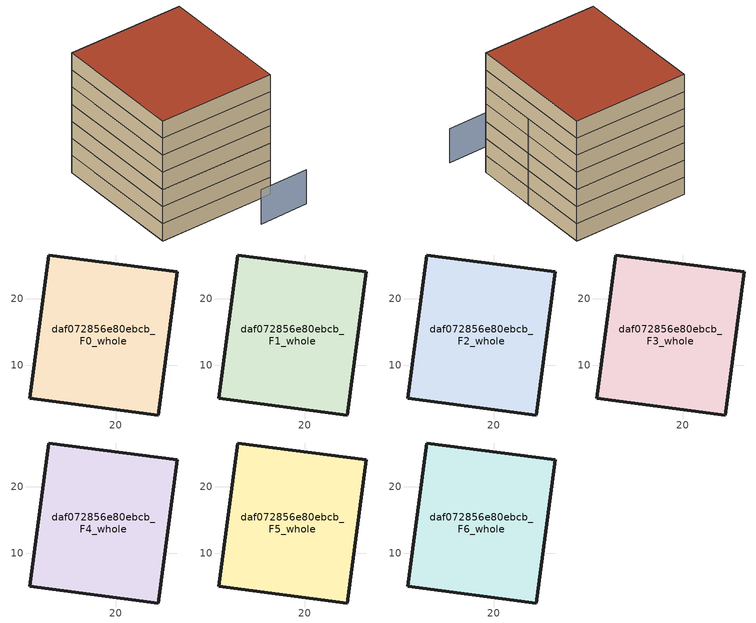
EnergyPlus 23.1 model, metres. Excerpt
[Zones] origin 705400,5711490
daf072856e80ebcb_F0_whole
 floor ground (EU_floor_Construction): 26.36,2.54 29.22,24.07 9.92,26.61 7.07,5.08 z0
 wall outside (EU_wall_Construction): 29.22,24.07 26.36,2.54 7.07,5.08 9.92,26.61 29.22,24.07 z0:3
daf072856e80ebcb_F1_whole
 floor to daf072856e80ebcb_F0_whole (EU_floor_Construction): 26.36,2.54 29.22,24.07 9.92,26.61 7.07,5.08 z3
 wall outside (EU_wall_Construction): 29.22,24.07 26.36,2.54 7.07,5.08 9.92,26.61 29.22,24.07 z3:6
daf072856e80ebcb_F2_whole
 floor to daf072856e80ebcb_F1_whole (EU_floor_Construction): 26.36,2.54 29.22,24.07 9.92,26.61 7.07,5.08 z6
 wall outside (EU_wall_Construction): 29.22,24.07 26.36,2.54 7.07,5.08 9.92,26.61 29.22,24.07 z6:9
daf072856e80ebcb_F3_whole
 floor to daf072856e80ebcb_F2_whole (EU_floor_Construction): 26.36,2.54 29.22,24.07 9.92,26.61 7.07,5.08 z9
 wall outside (EU_wall_Construction): 29.22,24.07 26.36,2.54 7.07,5.08 9.92,26.61 29.22,24.07 z9:12
daf072856e80ebcb_F4_whole
 floor to daf072856e80ebcb_F3_whole (EU_floor_Construction): 26.36,2.54 29.22,24.07 9.92,26.61 7.07,5.08 z12
 wall outside (EU_wall_Construction): 29.22,24.07 26.36,2.54 7.07,5.08 9.92,26.61 29.22,24.07 z12:15
daf072856e80ebcb_F5_whole
 floor to daf072856e80ebcb_F4_whole (EU_floor_Construction): 26.36,2.54 29.22,24.07 9.92,26.61 7.07,5.08 z15
 wall outside (EU_wall_Construction): 29.22,24.07 26.36,2.54 7.07,5.08 9.92,26.61 29.22,24.07 z15:18
daf072856e80ebcb_F6_whole
 floor to daf072856e80ebcb_F5_whole (EU_floor_Construction): 26.36,2.54 29.22,24.07 9.92,26.61 7.07,5.08 z18
 wall outside (EU_wall_Construction): 29.22,24.07 26.36,2.54 7.07,5.08 9.92,26.61 29.22,24.07 z18:21
 roof outside (EU_roof_Construction): 29.22,24.07 26.36,2.54 7.07,5.08 9.92,26.61 z21
shading: 20.17,-1.85 28.34,-2.83 z0:6; 27.7,12.63 28.98,24.1 z0:15
[Building]
EU S2 Campaign: North Axis=0; Terrain=City; Solar Distribution=FullExterior
[Site:Location]
London: Latitude=51.5; Longitude=-0.5; Time Zone=0; Elevation=25
[SizingPeriod:WeatherFileDays]
AnnualSizingPeriod: Begin Month=1; Begin Day of Month=1; End Month=12; End Day of Month=31; Day of Week for Start Day=Monday; Use Weather File Daylight Saving Period=No; Use Weather File Rain and Snow Indicators=No
[MATERIAL]
EU_InternalMass_Material: Roughness=MediumRough; Thickness=0.1; Conductivity=1; Density=1800; Specific Heat=900; Thermal Absorptance=0.9; Solar Absorptance=0.7; Visible Absorptance=0.7
[MATERIAL:NOMASS] Roughness=MediumRough; Thermal Absorptance=0.9; Solar Absorptance=0.7; Visible Absorptance=0.7
Name | Thermal Resistance
EU_wall_NoMass | 1.04674
EU_roof_NoMass | 4.32442
EU_floor_NoMass | 2.04616
[CONSTRUCTION]
EU_wall_Construction: EU_wall_NoMass
EU_roof_Construction: EU_roof_NoMass
EU_floor_Construction: EU_floor_NoMass
EU_InternalMass_Construction: EU_InternalMass_Material
[ZONE] Type=1; Multiplier=1; Ceiling Height=autocalculate; Volume=1267.94; Floor Area=autocalculate; Part of Total Floor Area=Yes
daf072856e80ebcb_F0_whole; daf072856e80ebcb_F1_whole; daf072856e80ebcb_F2_whole; daf072856e80ebcb_F3_whole; daf072856e80ebcb_F4_whole; daf072856e80ebcb_F5_whole; daf072856e80ebcb_F6_whole
[INTERNALMASS] Construction=EU_InternalMass_Construction; Surface Area=422.646
Name | Zone or ZoneList
daf072856e80ebcb_F0_whole_EU_InternalMass | daf072856e80ebcb_F0_whole
daf072856e80ebcb_F1_whole_EU_InternalMass | daf072856e80ebcb_F1_whole
daf072856e80ebcb_F2_whole_EU_InternalMass | daf072856e80ebcb_F2_whole
daf072856e80ebcb_F3_whole_EU_InternalMass | daf072856e80ebcb_F3_whole
daf072856e80ebcb_F4_whole_EU_InternalMass | daf072856e80ebcb_F4_whole
daf072856e80ebcb_F5_whole_EU_InternalMass | daf072856e80ebcb_F5_whole
daf072856e80ebcb_F6_whole_EU_InternalMass | daf072856e80ebcb_F6_whole
[OTHEREQUIPMENT] Fuel Type=Electricity; Design Level Calculation Method=Watts/Area; Power per Zone Floor Area=1; Fraction Latent=0; Fraction Radiant=0; Fraction Lost=0; Carbon Dioxide Generation Rate=0; EndUse Subcategory=EU_Step8_InternalGains
Name | Zone or ZoneList or Space or SpaceList | Schedule
EU_Step8_InternalGain_daf072856e80ebcb_F0_whole_f000 | daf072856e80ebcb_F0_whole | EU_Step8_GainSchedule_daf072856e80ebcb_F0_whole_f000
EU_Step8_InternalGain_daf072856e80ebcb_F1_whole_f000 | daf072856e80ebcb_F1_whole | EU_Step8_GainSchedule_daf072856e80ebcb_F1_whole_f000
EU_Step8_InternalGain_daf072856e80ebcb_F2_whole_f000 | daf072856e80ebcb_F2_whole | EU_Step8_GainSchedule_daf072856e80ebcb_F2_whole_f000
EU_Step8_InternalGain_daf072856e80ebcb_F3_whole_f000 | daf072856e80ebcb_F3_whole | EU_Step8_GainSchedule_daf072856e80ebcb_F3_whole_f000
EU_Step8_InternalGain_daf072856e80ebcb_F4_whole_f000 | daf072856e80ebcb_F4_whole | EU_Step8_GainSchedule_daf072856e80ebcb_F4_whole_f000
EU_Step8_InternalGain_daf072856e80ebcb_F5_whole_f000 | daf072856e80ebcb_F5_whole | EU_Step8_GainSchedule_daf072856e80ebcb_F5_whole_f000
EU_Step8_InternalGain_daf072856e80ebcb_F6_whole_f000 | daf072856e80ebcb_F6_whole | EU_Step8_GainSchedule_daf072856e80ebcb_F6_whole_f000
[ZONEVENTILATION:DESIGNFLOWRATE] Schedule=EU_AlwaysOn; Design Flow Rate Calculation Method=AirChanges/Hour; Air Changes per Hour=0.488719; Ventilation Type=Natural; Fan Pressure Rise=0; Fan Total Efficiency=1; Constant Term Coefficient=1; Temperature Term Coefficient=0; Velocity Term Coefficient=0; Velocity Squared Term Coefficient=0; Minimum Indoor Temperature=-100; Maximum Indoor Temperature=100; Delta Temperature=-100; Minimum Outdoor Temperature=-100; Maximum Outdoor Temperature=100; Maximum Wind Speed=40
Name | Zone or ZoneList or Space or SpaceList
EU_ConstantAir_daf072856e80ebcb_F0_whole | daf072856e80ebcb_F0_whole
EU_ConstantAir_daf072856e80ebcb_F1_whole | daf072856e80ebcb_F1_whole
EU_ConstantAir_daf072856e80ebcb_F2_whole | daf072856e80ebcb_F2_whole
EU_ConstantAir_daf072856e80ebcb_F3_whole | daf072856e80ebcb_F3_whole
EU_ConstantAir_daf072856e80ebcb_F4_whole | daf072856e80ebcb_F4_whole
EU_ConstantAir_daf072856e80ebcb_F5_whole | daf072856e80ebcb_F5_whole
EU_ConstantAir_daf072856e80ebcb_F6_whole | daf072856e80ebcb_F6_whole
[HVACTEMPLATE:THERMOSTAT] Constant Heating Setpoint=20; Constant Cooling Setpoint=50
EU_HeatOnly_daf072856e80ebcb_F0_whole; EU_HeatOnly_daf072856e80ebcb_F1_whole; EU_HeatOnly_daf072856e80ebcb_F2_whole; EU_HeatOnly_daf072856e80ebcb_F3_whole; EU_HeatOnly_daf072856e80ebcb_F4_whole; EU_HeatOnly_daf072856e80ebcb_F5_whole; EU_HeatOnly_daf072856e80ebcb_F6_whole
[HVACTEMPLATE:ZONE:IDEALLOADSAIRSYSTEM] System Availability Schedule=EU_AlwaysOn; Maximum Heating Supply Air Temperature=50; Minimum Cooling Supply Air Temperature=13; Maximum Heating Supply Air Humidity Ratio=0.0156; Minimum Cooling Supply Air Humidity Ratio=0.0077; Heating Limit=NoLimit; Cooling Limit=NoLimit; Heating Availability Schedule=EU_AlwaysOn; Cooling Availability Schedule=EU_CoolingOff; Dehumidification Control Type=ConstantSensibleHeatRatio; Cooling Sensible Heat Ratio=0.7; Dehumidification Setpoint=60; Humidification Control Type=None; Humidification Setpoint=30; Outdoor Air Method=None; Outdoor Air Flow Rate per Person=0.00944; Outdoor Air Flow Rate per Zone Floor Area=0; Outdoor Air Flow Rate per Zone=0; Demand Controlled Ventilation Type=None; Outdoor Air Economizer Type=NoEconomizer; Heat Recovery Type=None; Sensible Heat Recovery Effectiveness=0.7; Latent Heat Recovery Effectiveness=0.65
Name | Template Thermostat
daf072856e80ebcb_F0_whole | EU_HeatOnly_daf072856e80ebcb_F0_whole
daf072856e80ebcb_F1_whole | EU_HeatOnly_daf072856e80ebcb_F1_whole
daf072856e80ebcb_F2_whole | EU_HeatOnly_daf072856e80ebcb_F2_whole
daf072856e80ebcb_F3_whole | EU_HeatOnly_daf072856e80ebcb_F3_whole
daf072856e80ebcb_F4_whole | EU_HeatOnly_daf072856e80ebcb_F4_whole
daf072856e80ebcb_F5_whole | EU_HeatOnly_daf072856e80ebcb_F5_whole
daf072856e80ebcb_F6_whole | EU_HeatOnly_daf072856e80ebcb_F6_whole
[SIZING:ZONE] Zone Cooling Design Supply Air Temperature Input Method=SupplyAirTemperature; Zone Cooling Design Supply Air Temperature=13; Zone Heating Design Supply Air Temperature Input Method=SupplyAirTemperature; Zone Heating Design Supply Air Temperature=50; Zone Cooling Design Supply Air Humidity Ratio=0.008; Zone Heating Design Supply Air Humidity Ratio=0.008; Cooling Design Air Flow Method=DesignDay; Cooling Design Air Flow Rate=0; Cooling Minimum Air Flow per Zone Floor Area=0.000762; Cooling Minimum Air Flow=0; Cooling Minimum Air Flow Fraction=0.2; Heating Design Air Flow Method=DesignDay; Heating Design Air Flow Rate=0; Heating Maximum Air Flow per Zone Floor Area=0.002032; Heating Maximum Air Flow=0.141576; Heating Maximum Air Flow Fraction=0.3; Account for Dedicated Outdoor Air System=No; Dedicated Outdoor Air System Control Strategy=NeutralSupplyAir; Dedicated Outdoor Air Low Setpoint Temperature for Design=autosize; Dedicated Outdoor Air High Setpoint Temperature for Design=autosize; Zone Load Sizing Method=Sensible Load Only No Latent Load; Zone Latent Cooling Design Supply Air Humidity Ratio Input Method=HumidityRatioDifference; Zone Cooling Design Supply Air Humidity Ratio Difference=0.005; Zone Latent Heating Design Supply Air Humidity Ratio Input Method=HumidityRatioDifference; Zone Humidification Design Supply Air Humidity Ratio Difference=0.005
daf072856e80ebcb_F0_whole; daf072856e80ebcb_F1_whole; daf072856e80ebcb_F2_whole; daf072856e80ebcb_F3_whole; daf072856e80ebcb_F4_whole; daf072856e80ebcb_F5_whole; daf072856e80ebcb_F6_whole
[SCHEDULE:CONSTANT]
Name | Hourly Value
EU_AlwaysOn | 1
EU_CoolingOff | 0
[SCHEDULE:FILE] Column Number=1; Rows to Skip at Top=0; Number of Hours of Data=8760; Column Separator=Comma; Interpolate to Timestep=No; Minutes per Item=60; Adjust Schedule for Daylight Savings=Yes
Name | File
EU_Step8_GainSchedule_daf072856e80ebcb_F0_whole_f000 | ../../schedules/daf072856e80ebcb/daf072856e80ebcb_F0_whole_f000_gain.csv
EU_Step8_GainSchedule_daf072856e80ebcb_F1_whole_f000 | ../../schedules/daf072856e80ebcb/daf072856e80ebcb_F1_whole_f000_gain.csv
EU_Step8_GainSchedule_daf072856e80ebcb_F2_whole_f000 | ../../schedules/daf072856e80ebcb/daf072856e80ebcb_F2_whole_f000_gain.csv
EU_Step8_GainSchedule_daf072856e80ebcb_F3_whole_f000 | ../../schedules/daf072856e80ebcb/daf072856e80ebcb_F3_whole_f000_gain.csv
EU_Step8_GainSchedule_daf072856e80ebcb_F4_whole_f000 | ../../schedules/daf072856e80ebcb/daf072856e80ebcb_F4_whole_f000_gain.csv
EU_Step8_GainSchedule_daf072856e80ebcb_F5_whole_f000 | ../../schedules/daf072856e80ebcb/daf072856e80ebcb_F5_whole_f000_gain.csv
EU_Step8_GainSchedule_daf072856e80ebcb_F6_whole_f000 | ../../schedules/daf072856e80ebcb/daf072856e80ebcb_F6_whole_f000_gain.csv
